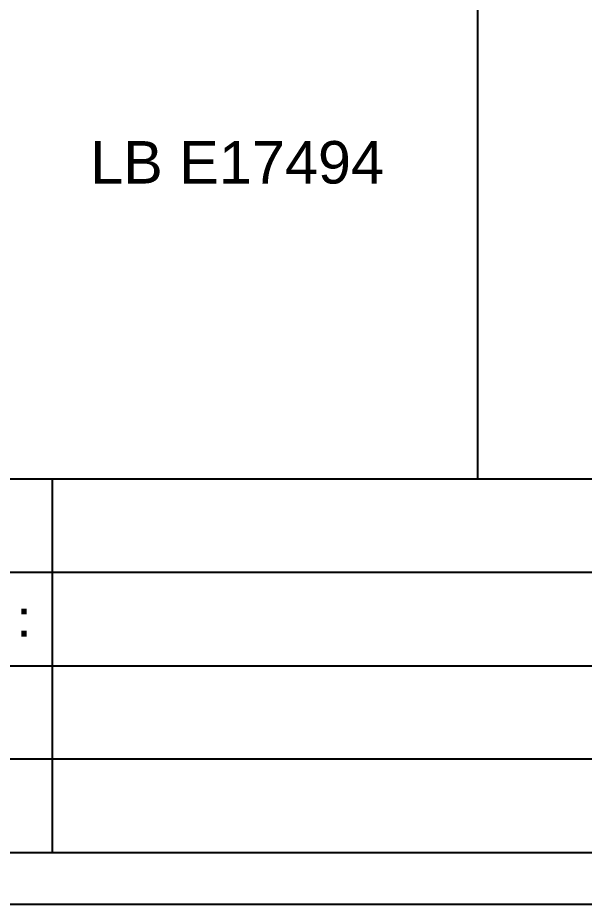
# Model space of a CAD drawing. Header units: inches. Extents: x 3613 to 8393, y -2205 to -794.
# Drawn here: x 4589.3 to 4635.9, y -1865.1 to -1792 of the extents above; entities that cross this region are included whole.
import ezdxf

# ---------------------------------------------------------------- set-up
doc = ezdxf.new("R2010")
doc.units = ezdxf.units.IN
doc.header["$MEASUREMENT"] = 0
doc.styles.get("Standard").update_dxf_attribs({"font": 'arial.ttf'})

msp = doc.modelspace()

# ---------------------------------------------------------------- hatches: boundary and pattern name
at = {"transparency": 33554559}
for points in [[(4590.017, -1841.172), (4590.017, -1840.721), (4589.565, -1840.721), (4589.565, -1841.172)], [(4590.017, -1843.022), (4590.017, -1842.526), (4589.565, -1842.526), (4589.565, -1843.022)]]:
    msp.add_hatch(color=256, dxfattribs=at).paths.add_polyline_path(points)

# ---------------------------------------------------------------- linework, layer by layer
for p, q in [((4627.123, -1574.063), (4627.123, -1830.024)), ((4547.592, -1860.804), (4956.848, -1860.804))]:
    msp.add_line(p, q)
msp.add_lwpolyline([(4960.886, -1865.063), (4960.886, -1568.063), (4540.886, -1568.063), (4540.886, -1865.063)], close=True)
for points in [[(4560.41, -1830.024), (4956.848, -1830.024)], [(4592.111, -1830.024), (4592.111, -1860.804)], [(4560.41, -1837.697), (4856.54, -1837.697)], [(4560.41, -1845.414), (4909.48, -1845.414)], [(4560.41, -1853.087), (4856.54, -1853.087)]]:
    msp.add_lwpolyline(points)

# ---------------------------------------------------------------- texts
at = {"insert": (4607.333, -1803.973), "char_height": 3.5, "width": 34.34827, "attachment_point": 5}
msp.add_mtext('LB E17494', dxfattribs=at)

doc.saveas('drawing.dxf')
